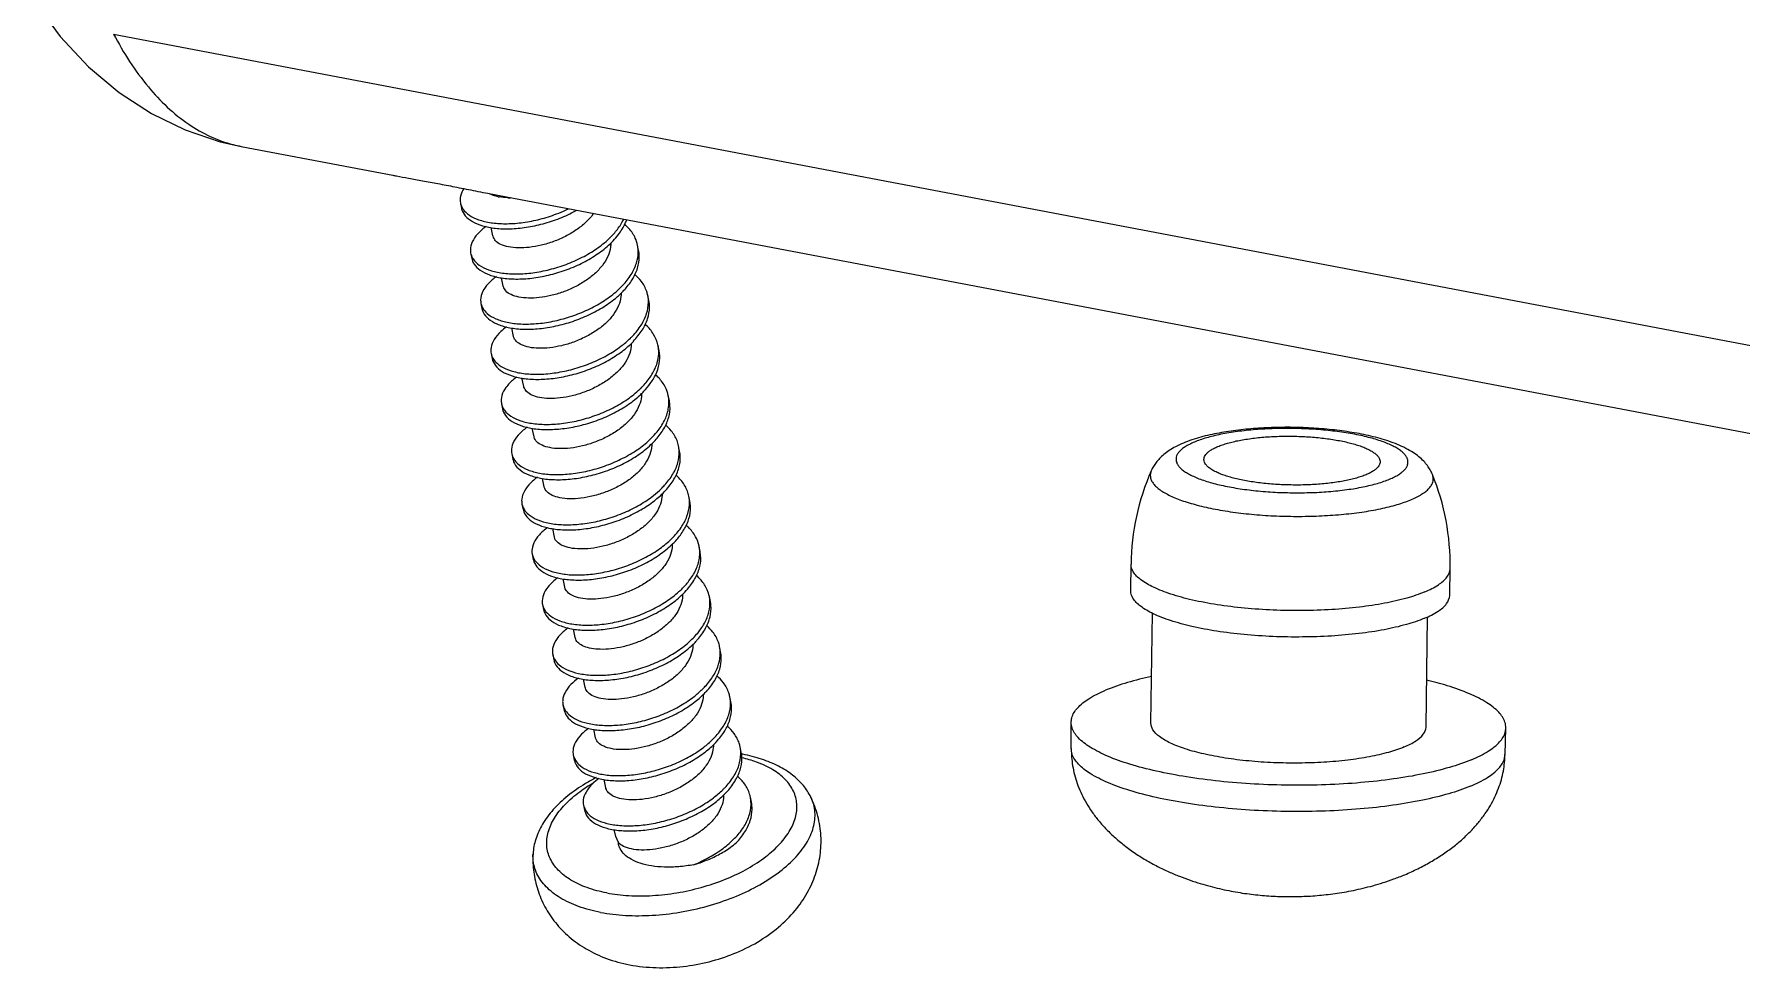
# Model space of a CAD drawing. Header units: millimetres. Extents: x -2947 to 97, y -3022 to 322.
# Drawn here: x -2268.95 to -2237.92, y -2027.64 to -2010.67 of the extents above; entities that cross this region are included whole.
import ezdxf

# ---------------------------------------------------------------- set-up
doc = ezdxf.new("R2010")
doc.units = ezdxf.units.MM
doc.layers.get('0').update_dxf_attribs({"linetype": 'CONTINUOUS'})

msp = doc.modelspace()

# ---------------------------------------------------------------- linework, layer by layer
at = {"color": 7}
for p, q in [((-2268.948, -2010.069), (-2268.476, -2010.712)), ((-2268.476, -2010.712), (-2267.96, -2011.265)), ((-2267.503, -2010.671), (-2184.565, -2026.445)), ((-2267.96, -2011.265), (-2267.404, -2011.732)), ((-2267.404, -2011.732), (-2266.816, -2012.114)), ((-2266.816, -2012.114), (-2266.201, -2012.411)), ((-2266.201, -2012.411), (-2265.565, -2012.625)), ((-2265.565, -2012.625), (-2265.186, -2012.711)), ((-2265.188, -2012.711), (-2262.427, -2013.236)), ((-2260.49, -2013.604), (-2186.706, -2027.637)), ((-2261.202, -2013.74), (-2261.183, -2013.833)), ((-2260.61, -2014.339), (-2260.642, -2014.184)), ((-2257.964, -2014.6), (-2257.983, -2014.506)), ((-2261.016, -2014.651), (-2260.997, -2014.745)), ((-2260.424, -2015.251), (-2260.454, -2015.1)), ((-2257.778, -2015.511), (-2257.797, -2015.418)), ((-2260.829, -2015.563), (-2260.81, -2015.657)), ((-2260.237, -2016.163), (-2260.269, -2016.008)), ((-2257.591, -2016.423), (-2257.61, -2016.33)), ((-2260.643, -2016.475), (-2260.624, -2016.568)), ((-2260.051, -2017.075), (-2260.083, -2016.919)), ((-2257.405, -2017.335), (-2257.424, -2017.242)), ((-2260.456, -2017.387), (-2260.437, -2017.48)), ((-2259.864, -2017.986), (-2259.896, -2017.833)), ((-2260.27, -2018.299), (-2260.251, -2018.392)), ((-2257.219, -2018.247), (-2257.238, -2018.154)), ((-2259.678, -2018.898), (-2259.709, -2018.745)), ((-2260.084, -2019.21), (-2260.064, -2019.304)), ((-2257.032, -2019.159), (-2257.051, -2019.065)), ((-2259.491, -2019.81), (-2259.523, -2019.654)), ((-2259.897, -2020.122), (-2259.878, -2020.215)), ((-2256.846, -2020.07), (-2256.865, -2019.977)), ((-2249.022, -2020.784), (-2249.015, -2020.304)), ((-2243.222, -2020.861), (-2243.216, -2020.38)), ((-2259.305, -2020.722), (-2259.337, -2020.567)), ((-2259.711, -2021.034), (-2259.692, -2021.127)), ((-2256.659, -2020.982), (-2256.678, -2020.889)), ((-2248.654, -2023.191), (-2248.627, -2021.195)), ((-2243.654, -2023.257), (-2243.628, -2021.258)), ((-2259.119, -2021.633), (-2259.149, -2021.482)), ((-2259.524, -2021.946), (-2259.505, -2022.039)), ((-2256.473, -2021.894), (-2256.492, -2021.801)), ((-2258.932, -2022.545), (-2258.964, -2022.39)), ((-2259.338, -2022.858), (-2259.319, -2022.951)), ((-2256.286, -2022.806), (-2256.305, -2022.712)), ((-2250.101, -2023.658), (-2250.103, -2023.178)), ((-2258.746, -2023.457), (-2258.778, -2023.301)), ((-2242.219, -2023.762), (-2242.204, -2023.282)), ((-2259.151, -2023.769), (-2259.132, -2023.863)), ((-2256.1, -2023.717), (-2256.119, -2023.624)), ((-2258.559, -2024.369), (-2258.591, -2024.213)), ((-2258.965, -2024.681), (-2258.946, -2024.774)), ((-2255.913, -2024.629), (-2255.933, -2024.536)), ((-2258.379, -2025.249), (-2258.405, -2025.125)), ((-2258.331, -2025.362), (-2258.379, -2025.249))]:
    msp.add_line(p, q, dxfattribs=at)
for centre, radius, start, end in [((-2264.763, -2010.458), 2.292, 255.644, 259.3502), ((-2260.346, -2012.788), 0.854, 258.6959, 259.8352), ((-2260.342, -2012.77), 0.872, 259.832, 260.0435), ((-2260.306, -2012.33), 1.315, 268.5662, 270.516), ((-2258.566, -2014.627), 0.595, 2.6865, 11.6458), ((-2260.702, -2014.58), 0.322, 209.566, 213.0629), ((-2258.397, -2015.54), 0.613, 2.6259, 11.5017), ((-2258.396, -2015.54), 0.612, -0.2812, 2.6297), ((-2260.539, -2015.504), 0.296, 191.5573, 205.5084), ((-2260.541, -2015.504), 0.294, 205.5833, 208.8641), ((-2258.206, -2016.451), 0.608, 2.5595, 11.4639), ((-2259.066, -2015.942), 1.63, 313.4897, 314.3321), ((-2258.003, -2017.361), 0.592, 2.5964, 11.6358), ((-2260.13, -2017.307), 0.337, 209.6641, 216.2617), ((-2259.973, -2018.236), 0.303, 191.8409, 208.9257), ((-2257.833, -2018.275), 0.607, 2.606, 11.5666), ((-2257.825, -2018.275), 0.6, 2.1157, 2.5906), ((-2244.647, -2020.361), 4.369, 156.2899, 179.2549), ((-2247.584, -2020.322), 4.369, -0.7676, 22.1973), ((-2259.803, -2019.154), 0.286, 191.2827, 201.1921), ((-2257.652, -2019.187), 0.613, 2.5965, 11.453), ((-2258.486, -2018.698), 1.601, 314.401, 314.7472), ((-2257.266, -2021.01), 0.6, 4.5543, 11.6191), ((-2257.263, -2021.009), 0.597, 2.706, 4.5331), ((-2259.401, -2020.965), 0.317, 209.562, 212.2135), ((-2259.236, -2021.887), 0.294, 191.4886, 204.6133), ((-2259.237, -2021.887), 0.293, 204.703, 208.95), ((-2257.09, -2021.923), 0.61, 2.6198, 11.5315), ((-2257.086, -2021.922), 0.606, 0.9163, 2.6146), ((-2259.054, -2022.8), 0.289, 191.3608, 202.5435), ((-2259.051, -2022.799), 0.292, 202.6643, 209.1766), ((-2256.905, -2022.835), 0.612, 2.6232, 11.5095), ((-2256.903, -2022.834), 0.61, 0.0705, 2.6247), ((-2258.87, -2023.713), 0.286, 191.2996, 201.3326), ((-2258.865, -2023.71), 0.292, 201.4729, 209.3059), ((-2256.72, -2023.746), 0.613, 2.6212, 11.4899), ((-2256.721, -2023.746), 0.614, -0.7723, 2.6293), ((-2256.641, -2026.762), 3.058, 79.2323, 79.7344), ((-2248.338, -2023.676), 1.763, 179.2439, 179.4223), ((-2249.761, -2023.655), 0.339, 180.4573, 180.6959), ((-2242.556, -2023.754), 0.336, 358.263, 358.5948), ((-2258.687, -2024.626), 0.283, 191.2557, 200.1198), ((-2256.534, -2024.658), 0.613, 2.6149, 11.4737), ((-2256.539, -2024.658), 0.618, -1.6121, 2.6287)]:
    msp.add_arc(centre, radius, start, end, dxfattribs=at)
for points, start_tangent, end_tangent in [([(-2267.503, -2010.671), (-2266.872, -2011.631), (-2266.139, -2012.308), (-2265.331, -2012.679)], (0.464529, -0.885558), (0.968742, -0.248069)), ([(-2262.431, -2013.235), (-2262.366, -2013.247), (-2262.143, -2013.288), (-2261.891, -2013.334), (-2261.612, -2013.386)], (0.982682, -0.185298), (0.982391, -0.186837)), ([(-2261.612, -2013.386), (-2261.306, -2013.445), (-2260.973, -2013.511), (-2260.613, -2013.581), (-2260.494, -2013.604)], (0.982391, -0.186837), (0.982332, -0.187149)), ([(-2261.142, -2013.477), (-2261.2, -2013.614), (-2261.202, -2013.74)], (-0.534783, -0.844989), (0.196724, -0.980459)), ([(-2260.513, -2013.625), (-2260.654, -2013.581), (-2260.671, -2013.572)], (-0.980589, 0.196074), (-0.885497, 0.464646)), ([(-2260.339, -2013.644), (-2260.493, -2013.629)], (-0.999683, 0.025186), (-0.984939, 0.172902)), ([(-2261.202, -2013.74), (-2261.199, -2013.753), (-2261.169, -2013.826)], (0.196724, -0.980459), (0.494467, -0.869196)), ([(-2261.183, -2013.833), (-2261.18, -2013.846), (-2261.113, -2013.972), (-2260.985, -2014.076), (-2260.8, -2014.153), (-2260.568, -2014.198), (-2260.299, -2014.208), (-2260.005, -2014.181), (-2259.7, -2014.117), (-2259.397, -2014.017), (-2259.111, -2013.884), (-2259.089, -2013.872)], (0.196724, -0.980459), (0.875085, 0.483968)), ([(-2261.169, -2013.826), (-2261.132, -2013.879)], (0.494467, -0.869196), (0.644332, -0.764745)), ([(-2261.132, -2013.879), (-2261.004, -2013.983), (-2260.819, -2014.06), (-2260.587, -2014.105), (-2260.318, -2014.115), (-2260.024, -2014.088), (-2259.719, -2014.024), (-2259.416, -2013.923), (-2259.239, -2013.846)], (0.644332, -0.764745), (0.901494, 0.432791)), ([(-2258.785, -2013.929), (-2258.793, -2013.941), (-2258.927, -2014.092), (-2259.097, -2014.229), (-2259.295, -2014.346), (-2259.509, -2014.44), (-2259.734, -2014.508), (-2259.953, -2014.546), (-2260.152, -2014.556)], (-0.575132, -0.81806), (-0.999683, 0.025186)), ([(-2260.734, -2014.164), (-2260.774, -2014.194), (-2260.919, -2014.337), (-2261.002, -2014.483), (-2261.02, -2014.626), (-2261.016, -2014.651)], (-0.807916, -0.589298), (0.205392, -0.97868)), ([(-2258.486, -2014.373), (-2258.349, -2014.219), (-2258.235, -2014.034)], (0.715249, 0.69887), (0.431821, 0.901959)), ([(-2258.427, -2014.426), (-2258.33, -2014.312), (-2258.206, -2014.107), (-2258.181, -2014.045)], (0.68951, 0.724276), (0.336377, 0.941727)), ([(-2257.983, -2014.506), (-2258.024, -2014.379), (-2258.139, -2014.204), (-2258.217, -2014.127)], (-0.201297, 0.97953), (-0.752674, 0.658394)), ([(-2260.997, -2014.745), (-2260.953, -2014.849), (-2260.842, -2014.96), (-2260.673, -2015.046), (-2260.453, -2015.101), (-2260.193, -2015.121), (-2259.905, -2015.105), (-2259.602, -2015.051), (-2259.298, -2014.961), (-2259.005, -2014.837), (-2258.739, -2014.684), (-2258.51, -2014.507), (-2258.427, -2014.426)], (0.205392, -0.97868), (0.68951, 0.724276)), ([(-2260.972, -2014.756), (-2260.861, -2014.867), (-2260.692, -2014.952), (-2260.472, -2015.007), (-2260.213, -2015.028), (-2259.925, -2015.012), (-2259.621, -2014.958), (-2259.317, -2014.868), (-2259.024, -2014.744), (-2258.758, -2014.591), (-2258.529, -2014.413), (-2258.486, -2014.373)], (0.545547, -0.83808), (0.715249, 0.69887)), ([(-2260.152, -2014.556), (-2260.328, -2014.537), (-2260.469, -2014.492), (-2260.564, -2014.425), (-2260.609, -2014.343), (-2260.61, -2014.339)], (-0.999683, 0.025186), (-0.197259, 0.980351)), ([(-2258.469, -2014.47), (-2258.474, -2014.544), (-2258.524, -2014.711), (-2258.622, -2014.873), (-2258.763, -2015.024)], (0.009519, -0.999955), (-0.742964, -0.669331)), ([(-2261.016, -2014.651), (-2260.982, -2014.739)], (0.205392, -0.97868), (0.493403, -0.869801)), ([(-2258.405, -2015.379), (-2258.209, -2015.188), (-2258.068, -2014.985), (-2257.989, -2014.778), (-2257.972, -2014.599)], (0.770331, 0.637644), (-0.047039, 0.998893)), ([(-2258.243, -2015.34), (-2258.19, -2015.282), (-2258.049, -2015.079), (-2257.969, -2014.871), (-2257.955, -2014.666), (-2257.964, -2014.6)], (0.690913, 0.722938), (-0.201297, 0.97953)), ([(-2260.548, -2015.076), (-2260.696, -2015.207), (-2260.798, -2015.353), (-2260.835, -2015.497), (-2260.829, -2015.563)], (-0.808064, -0.589094), (0.200902, -0.979611)), ([(-2258.763, -2015.024), (-2258.934, -2015.156), (-2259.132, -2015.27), (-2259.343, -2015.359), (-2259.56, -2015.423), (-2259.771, -2015.459), (-2259.966, -2015.467)], (-0.742964, -0.669331), (-0.999683, 0.025186)), ([(-2257.797, -2015.418), (-2257.817, -2015.346), (-2257.913, -2015.164), (-2258.032, -2015.037)], (-0.199551, 0.979887), (-0.753938, 0.656946)), ([(-2260.81, -2015.656), (-2260.787, -2015.725), (-2260.694, -2015.842), (-2260.541, -2015.936), (-2260.335, -2016), (-2260.086, -2016.031), (-2259.805, -2016.025), (-2259.505, -2015.982), (-2259.199, -2015.903), (-2258.902, -2015.788), (-2258.626, -2015.643), (-2258.385, -2015.472)], (0.200902, -0.979611), (0.770331, 0.637644)), ([(-2260.798, -2015.646), (-2260.713, -2015.749), (-2260.56, -2015.842), (-2260.354, -2015.907), (-2260.105, -2015.937), (-2259.824, -2015.932), (-2259.524, -2015.889), (-2259.218, -2015.809), (-2258.921, -2015.695), (-2258.645, -2015.55), (-2258.405, -2015.379)], (0.482531, -0.875879), (0.770331, 0.637644)), ([(-2259.966, -2015.467), (-2260.141, -2015.449), (-2260.281, -2015.404), (-2260.376, -2015.338), (-2260.422, -2015.257), (-2260.424, -2015.251)], (-0.999683, 0.025186), (-0.1956, 0.980684)), ([(-2258.283, -2015.377), (-2258.285, -2015.437), (-2258.328, -2015.603), (-2258.42, -2015.764), (-2258.553, -2015.915), (-2258.727, -2016.054), (-2258.928, -2016.173), (-2259.143, -2016.266), (-2259.363, -2016.332), (-2259.579, -2016.37), (-2259.779, -2016.379)], (0.01942, -0.999811), (-0.999683, 0.025186)), ([(-2258.385, -2015.472), (-2258.243, -2015.34)], (0.770331, 0.637644), (0.690913, 0.722938)), ([(-2258.059, -2016.255), (-2258.055, -2016.25), (-2257.898, -2016.05), (-2257.8, -2015.843), (-2257.766, -2015.637), (-2257.778, -2015.511)], (0.692706, 0.72122), (-0.199551, 0.979887)), ([(-2258.112, -2016.195), (-2258.074, -2016.157), (-2257.917, -2015.957), (-2257.819, -2015.75), (-2257.785, -2015.543)], (0.714394, 0.699743), (0.004929, 0.999988)), ([(-2260.362, -2015.988), (-2260.469, -2016.077), (-2260.588, -2016.222), (-2260.645, -2016.368), (-2260.643, -2016.475)], (-0.807539, -0.589814), (0.195132, -0.980777)), ([(-2257.61, -2016.33), (-2257.614, -2016.314), (-2257.692, -2016.127), (-2257.832, -2015.96), (-2257.848, -2015.947)], (-0.199554, 0.979887), (-0.756314, 0.654209)), ([(-2260.624, -2016.568), (-2260.616, -2016.599), (-2260.541, -2016.722), (-2260.405, -2016.823), (-2260.213, -2016.896), (-2259.976, -2016.937), (-2259.703, -2016.942), (-2259.407, -2016.91), (-2259.101, -2016.841), (-2258.8, -2016.737), (-2258.517, -2016.6), (-2258.265, -2016.436), (-2258.059, -2016.255)], (0.195132, -0.980777), (0.692706, 0.72122)), ([(-2260.611, -2016.56), (-2260.56, -2016.629), (-2260.424, -2016.73), (-2260.232, -2016.803), (-2259.995, -2016.844), (-2259.722, -2016.849), (-2259.426, -2016.817), (-2259.12, -2016.748), (-2258.819, -2016.643), (-2258.536, -2016.507), (-2258.284, -2016.343), (-2258.112, -2016.195)], (0.492161, -0.870504), (0.714394, 0.699743)), ([(-2259.779, -2016.379), (-2259.953, -2016.361), (-2260.092, -2016.317), (-2260.187, -2016.253), (-2260.235, -2016.172), (-2260.237, -2016.163)], (-0.999683, 0.025186), (-0.193775, 0.981046)), ([(-2258.097, -2016.291), (-2258.099, -2016.344), (-2258.14, -2016.509), (-2258.228, -2016.669), (-2258.361, -2016.821), (-2258.535, -2016.962), (-2258.737, -2017.082), (-2258.951, -2017.176), (-2259.172, -2017.243), (-2259.392, -2017.281), (-2259.593, -2017.291)], (0.015318, -0.999883), (-0.999683, 0.025186)), ([(-2257.926, -2017.108), (-2257.77, -2016.928), (-2257.654, -2016.722), (-2257.601, -2016.515), (-2257.599, -2016.424)], (0.715274, 0.698844), (-0.045393, 0.998969)), ([(-2257.867, -2017.16), (-2257.751, -2017.021), (-2257.635, -2016.815), (-2257.582, -2016.608), (-2257.591, -2016.423)], (0.688818, 0.724934), (-0.199554, 0.979887)), ([(-2260.643, -2016.475), (-2260.635, -2016.506), (-2260.611, -2016.56)], (0.195132, -0.980777), (0.492161, -0.870504)), ([(-2260.175, -2016.899), (-2260.236, -2016.947), (-2260.374, -2017.091), (-2260.449, -2017.237), (-2260.458, -2017.379), (-2260.456, -2017.387)], (-0.807574, -0.589767), (0.202761, -0.979228)), ([(-2259.593, -2017.291), (-2259.766, -2017.273), (-2259.904, -2017.23), (-2260, -2017.165), (-2260.048, -2017.085), (-2260.051, -2017.075)], (-0.999683, 0.025186), (-0.193388, 0.981122)), ([(-2257.424, -2017.242), (-2257.476, -2017.091), (-2257.599, -2016.918), (-2257.659, -2016.86)], (-0.201554, 0.979477), (-0.754274, 0.65656)), ([(-2260.437, -2017.48), (-2260.383, -2017.6), (-2260.264, -2017.708), (-2260.088, -2017.79), (-2259.863, -2017.841), (-2259.599, -2017.856), (-2259.308, -2017.835), (-2259.004, -2017.777), (-2258.7, -2017.682), (-2258.41, -2017.555), (-2258.148, -2017.398), (-2257.925, -2017.218), (-2257.867, -2017.16)], (0.202761, -0.979228), (0.688818, 0.724934)), ([(-2260.402, -2017.507), (-2260.283, -2017.615), (-2260.107, -2017.697), (-2259.882, -2017.747), (-2259.618, -2017.763), (-2259.327, -2017.742), (-2259.023, -2017.684), (-2258.719, -2017.589), (-2258.429, -2017.461), (-2258.167, -2017.305), (-2257.944, -2017.125)], (0.591199, -0.806525), (0.725471, 0.688253)), ([(-2257.91, -2017.206), (-2257.912, -2017.254), (-2257.951, -2017.416), (-2258.038, -2017.574), (-2258.169, -2017.727), (-2258.342, -2017.869), (-2258.543, -2017.99), (-2258.757, -2018.084), (-2258.982, -2018.153), (-2259.204, -2018.193), (-2259.406, -2018.203)], (0.008524, -0.999964), (-0.999683, 0.025186)), ([(-2257.74, -2018.019), (-2257.629, -2017.898), (-2257.495, -2017.694), (-2257.424, -2017.486), (-2257.413, -2017.334)], (0.715027, 0.699097), (-0.046182, 0.998933)), ([(-2257.683, -2018.075), (-2257.61, -2017.991), (-2257.476, -2017.787), (-2257.405, -2017.58), (-2257.398, -2017.376), (-2257.405, -2017.335)], (0.690294, 0.723529), (-0.201554, 0.979477)), ([(-2260.456, -2017.387), (-2260.423, -2017.474)], (0.202761, -0.979228), (0.494541, -0.869155)), ([(-2259.989, -2017.811), (-2259.999, -2017.819), (-2260.154, -2017.961), (-2260.247, -2018.107), (-2260.276, -2018.25), (-2260.27, -2018.299)], (-0.807618, -0.589706), (0.204181, -0.978933)), ([(-2259.406, -2018.203), (-2259.579, -2018.185), (-2259.717, -2018.142), (-2259.814, -2018.077), (-2259.862, -2017.996), (-2259.864, -2017.986)], (-0.999683, 0.025186), (-0.193628, 0.981075)), ([(-2257.238, -2018.154), (-2257.266, -2018.057), (-2257.371, -2017.878), (-2257.469, -2017.775)], (-0.200346, 0.979725), (-0.751213, 0.66006)), ([(-2243.539, -2018.671), (-2243.578, -2018.591), (-2243.63, -2018.512), (-2243.697, -2018.431), (-2243.783, -2018.351), (-2243.889, -2018.274), (-2244.02, -2018.198), (-2244.171, -2018.128), (-2244.329, -2018.069), (-2244.49, -2018.019), (-2244.656, -2017.976), (-2244.826, -2017.939), (-2245.002, -2017.908), (-2245.182, -2017.881), (-2245.366, -2017.859), (-2245.553, -2017.841), (-2245.742, -2017.829), (-2245.934, -2017.82), (-2246.126, -2017.816), (-2246.317, -2017.817), (-2246.508, -2017.823), (-2246.697, -2017.832), (-2246.883, -2017.847), (-2247.065, -2017.866), (-2247.243, -2017.89), (-2247.417, -2017.92), (-2247.585, -2017.954), (-2247.749, -2017.995), (-2247.908, -2018.044), (-2248.064, -2018.103)], (-0.378095, 0.925767), (-0.9222, -0.386713)), ([(-2244.317, -2018.758), (-2244.227, -2018.716), (-2244.15, -2018.672), (-2244.087, -2018.627), (-2244.039, -2018.58), (-2244.005, -2018.531), (-2243.986, -2018.482), (-2243.983, -2018.433), (-2243.995, -2018.383), (-2244.022, -2018.334), (-2244.063, -2018.285), (-2244.12, -2018.237), (-2244.19, -2018.191), (-2244.275, -2018.146), (-2244.372, -2018.103), (-2244.482, -2018.063), (-2244.603, -2018.025), (-2244.735, -2017.99), (-2244.877, -2017.958), (-2245.028, -2017.929), (-2245.186, -2017.904), (-2245.35, -2017.883), (-2245.521, -2017.865), (-2245.695, -2017.852), (-2245.872, -2017.842), (-2246.05, -2017.837), (-2246.229, -2017.836), (-2246.407, -2017.839), (-2246.583, -2017.847), (-2246.755, -2017.858), (-2246.922, -2017.874), (-2247.083, -2017.893), (-2247.237, -2017.916), (-2247.383, -2017.943), (-2247.52, -2017.974), (-2247.646, -2018.007), (-2247.761, -2018.044), (-2247.864, -2018.083)], (0.9222, 0.386713), (-0.9222, -0.386713)), ([(-2247.436, -2018.165), (-2247.354, -2018.133), (-2247.26, -2018.104), (-2247.158, -2018.077), (-2247.047, -2018.053), (-2246.928, -2018.033), (-2246.802, -2018.015), (-2246.671, -2018), (-2246.535, -2017.989), (-2246.396, -2017.982), (-2246.254, -2017.977), (-2246.11, -2017.977), (-2245.967, -2017.98), (-2245.824, -2017.987), (-2245.684, -2017.997), (-2245.547, -2018.01), (-2245.414, -2018.027), (-2245.287, -2018.047), (-2245.166, -2018.07), (-2245.053, -2018.096), (-2244.948, -2018.124), (-2244.852, -2018.155), (-2244.766, -2018.188), (-2244.691, -2018.223), (-2244.627, -2018.259), (-2244.575, -2018.297), (-2244.535, -2018.335), (-2244.508, -2018.375), (-2244.493, -2018.415), (-2244.491, -2018.442)], (0.9222, 0.386713), (-0.011971, -0.999928)), ([(-2260.251, -2018.392), (-2260.219, -2018.476), (-2260.118, -2018.591), (-2259.958, -2018.681), (-2259.746, -2018.741), (-2259.492, -2018.767), (-2259.208, -2018.757), (-2258.906, -2018.709), (-2258.601, -2018.625), (-2258.306, -2018.507), (-2258.034, -2018.358), (-2257.798, -2018.184), (-2257.683, -2018.075)], (0.204181, -0.978933), (0.690294, 0.723529)), ([(-2260.238, -2018.383), (-2260.137, -2018.498), (-2259.977, -2018.588), (-2259.765, -2018.648), (-2259.511, -2018.674), (-2259.227, -2018.664), (-2258.925, -2018.616), (-2258.62, -2018.532), (-2258.325, -2018.413), (-2258.053, -2018.265), (-2257.817, -2018.091), (-2257.74, -2018.019)], (0.483694, -0.875237), (0.715027, 0.699097)), ([(-2257.724, -2018.111), (-2257.724, -2018.146), (-2257.758, -2018.309), (-2257.842, -2018.472), (-2257.972, -2018.628), (-2258.142, -2018.772), (-2258.341, -2018.894), (-2258.557, -2018.991), (-2258.786, -2019.063), (-2259.013, -2019.104), (-2259.22, -2019.115)], (0.023539, -0.999723), (-0.999683, 0.025186)), ([(-2257.553, -2018.931), (-2257.492, -2018.867), (-2257.341, -2018.666), (-2257.251, -2018.458), (-2257.226, -2018.253)], (0.714512, 0.699623), (-0.036916, 0.999318)), ([(-2257.499, -2018.989), (-2257.473, -2018.961), (-2257.322, -2018.759), (-2257.232, -2018.552), (-2257.207, -2018.346), (-2257.219, -2018.247)], (0.691848, 0.722043), (-0.200346, 0.979725)), ([(-2248.064, -2018.103), (-2248.205, -2018.169), (-2248.323, -2018.239), (-2248.42, -2018.31), (-2248.497, -2018.383), (-2248.559, -2018.455), (-2248.609, -2018.529), (-2248.647, -2018.604)], (-0.9222, -0.386713), (-0.402404, -0.915462)), ([(-2247.864, -2018.083), (-2247.954, -2018.125), (-2248.031, -2018.169), (-2248.094, -2018.214), (-2248.142, -2018.262), (-2248.176, -2018.31), (-2248.194, -2018.359), (-2248.198, -2018.409), (-2248.186, -2018.458), (-2248.159, -2018.508), (-2248.117, -2018.556), (-2248.061, -2018.604), (-2247.99, -2018.65), (-2247.906, -2018.695), (-2247.809, -2018.738), (-2247.699, -2018.779), (-2247.578, -2018.816), (-2247.446, -2018.852), (-2247.304, -2018.883), (-2247.153, -2018.912), (-2246.995, -2018.937), (-2246.83, -2018.959), (-2246.66, -2018.976), (-2246.486, -2018.99), (-2246.309, -2018.999), (-2246.13, -2019.004), (-2245.951, -2019.005), (-2245.774, -2019.002), (-2245.598, -2018.995), (-2245.426, -2018.983), (-2245.259, -2018.968), (-2245.097, -2018.948), (-2244.943, -2018.925), (-2244.797, -2018.898), (-2244.661, -2018.867), (-2244.535, -2018.834), (-2244.42, -2018.797), (-2244.317, -2018.758)], (-0.9222, -0.386713), (0.9222, 0.386713)), ([(-2247.69, -2018.399), (-2247.689, -2018.387), (-2247.678, -2018.347), (-2247.654, -2018.308), (-2247.618, -2018.27), (-2247.569, -2018.233), (-2247.509, -2018.198), (-2247.436, -2018.165)], (0.011992, 0.999928), (0.9222, 0.386713)), ([(-2248.647, -2018.604), (-2248.656, -2018.627), (-2248.666, -2018.684), (-2248.659, -2018.742), (-2248.635, -2018.799), (-2248.595, -2018.856), (-2248.539, -2018.912), (-2248.467, -2018.967), (-2248.38, -2019.02), (-2248.277, -2019.071), (-2248.161, -2019.12), (-2248.031, -2019.166), (-2247.889, -2019.209), (-2247.735, -2019.25), (-2247.57, -2019.286), (-2247.396, -2019.32), (-2247.213, -2019.349), (-2247.023, -2019.374), (-2246.827, -2019.395), (-2246.626, -2019.412), (-2246.422, -2019.424), (-2246.216, -2019.431), (-2246.009, -2019.434), (-2245.802, -2019.432), (-2245.598, -2019.426), (-2245.396, -2019.415), (-2245.199, -2019.4), (-2245.008, -2019.38), (-2244.824, -2019.356), (-2244.649, -2019.328), (-2244.482, -2019.296), (-2244.326, -2019.26), (-2244.182, -2019.22), (-2244.05, -2019.178), (-2243.931, -2019.132)], (-0.402615, -0.91537), (0.9222, 0.386713)), ([(-2244.744, -2018.677), (-2244.827, -2018.708), (-2244.92, -2018.737), (-2245.023, -2018.764), (-2245.134, -2018.788), (-2245.253, -2018.809), (-2245.378, -2018.826), (-2245.509, -2018.841), (-2245.645, -2018.852), (-2245.785, -2018.86), (-2245.927, -2018.864), (-2246.07, -2018.864), (-2246.214, -2018.861), (-2246.356, -2018.855), (-2246.497, -2018.844), (-2246.634, -2018.831), (-2246.766, -2018.814), (-2246.894, -2018.794), (-2247.014, -2018.771), (-2247.128, -2018.745), (-2247.233, -2018.717), (-2247.329, -2018.686), (-2247.414, -2018.653), (-2247.49, -2018.618), (-2247.553, -2018.582), (-2247.606, -2018.544), (-2247.646, -2018.506), (-2247.673, -2018.466), (-2247.688, -2018.427), (-2247.69, -2018.399)], (-0.9222, -0.386713), (0.011992, 0.999928)), ([(-2244.491, -2018.442), (-2244.491, -2018.454), (-2244.502, -2018.494), (-2244.526, -2018.533), (-2244.563, -2018.571), (-2244.611, -2018.608), (-2244.672, -2018.643), (-2244.744, -2018.677)], (-0.011971, -0.999928), (-0.9222, -0.386713)), ([(-2259.802, -2018.723), (-2259.928, -2018.83), (-2260.04, -2018.976), (-2260.088, -2019.121), (-2260.083, -2019.21)], (-0.808358, -0.588691), (0.196592, -0.980485)), ([(-2260.052, -2019.294), (-2259.987, -2019.378), (-2259.843, -2019.476), (-2259.645, -2019.545), (-2259.402, -2019.582), (-2259.125, -2019.582), (-2258.827, -2019.546), (-2258.522, -2019.472), (-2258.222, -2019.363), (-2257.942, -2019.223), (-2257.695, -2019.055), (-2257.553, -2018.931)], (0.488319, -0.872665), (0.714512, 0.699623)), ([(-2259.22, -2019.115), (-2259.394, -2019.096), (-2259.534, -2019.052), (-2259.63, -2018.985), (-2259.677, -2018.904), (-2259.678, -2018.898)], (-0.999683, 0.025186), (-0.195852, 0.980634)), ([(-2257.051, -2019.065), (-2257.061, -2019.024), (-2257.147, -2018.839), (-2257.289, -2018.682)], (-0.199102, 0.979979), (-0.756281, 0.654247)), ([(-2243.931, -2019.132), (-2243.826, -2019.084), (-2243.736, -2019.033), (-2243.661, -2018.981), (-2243.602, -2018.927), (-2243.559, -2018.871), (-2243.533, -2018.814), (-2243.523, -2018.757), (-2243.53, -2018.7), (-2243.539, -2018.671)], (0.9222, 0.386713), (-0.378315, 0.925677)), ([(-2260.064, -2019.304), (-2260.05, -2019.351), (-2259.967, -2019.472), (-2259.824, -2019.569), (-2259.626, -2019.639), (-2259.383, -2019.675), (-2259.106, -2019.676), (-2258.808, -2019.639), (-2258.503, -2019.565), (-2258.203, -2019.456), (-2257.923, -2019.316), (-2257.676, -2019.149), (-2257.499, -2018.989)], (0.196592, -0.980485), (0.691848, 0.722043)), ([(-2257.537, -2019.025), (-2257.54, -2019.087), (-2257.583, -2019.25), (-2257.673, -2019.41), (-2257.807, -2019.562), (-2257.977, -2019.699), (-2258.174, -2019.816), (-2258.389, -2019.91), (-2258.613, -2019.978), (-2258.834, -2020.017), (-2259.033, -2020.026)], (0.017225, -0.999852), (-0.999683, 0.025186)), ([(-2257.359, -2019.835), (-2257.193, -2019.637), (-2257.085, -2019.431), (-2257.04, -2019.224), (-2257.04, -2019.159)], (0.710217, 0.703982), (-0.045751, 0.998953)), ([(-2257.307, -2019.895), (-2257.174, -2019.73), (-2257.066, -2019.524), (-2257.021, -2019.317), (-2257.032, -2019.159)], (0.688032, 0.72568), (-0.199102, 0.979979)), ([(-2260.069, -2019.258), (-2260.052, -2019.294)], (0.362518, -0.931977), (0.488319, -0.872665)), ([(-2259.618, -2019.636), (-2259.698, -2019.701), (-2259.828, -2019.845), (-2259.894, -2019.991), (-2259.897, -2020.122)], (-0.80662, -0.59107), (0.197707, -0.980261)), ([(-2259.831, -2020.257), (-2259.704, -2020.362), (-2259.521, -2020.44), (-2259.29, -2020.487), (-2259.022, -2020.498), (-2258.729, -2020.472), (-2258.424, -2020.409), (-2258.121, -2020.31), (-2257.834, -2020.178), (-2257.576, -2020.018), (-2257.366, -2019.842)], (0.633717, -0.773565), (0.714458, 0.699679)), ([(-2259.033, -2020.026), (-2259.209, -2020.008), (-2259.35, -2019.962), (-2259.446, -2019.895), (-2259.491, -2019.814), (-2259.491, -2019.81)], (-0.999683, 0.025186), (-0.197325, 0.980338)), ([(-2256.865, -2019.977), (-2256.929, -2019.803), (-2257.06, -2019.633), (-2257.101, -2019.595)], (-0.201065, 0.979578), (-0.755407, 0.655256)), ([(-2259.897, -2020.122), (-2259.895, -2020.131), (-2259.864, -2020.209)], (0.197707, -0.980261), (0.495936, -0.868359)), ([(-2259.878, -2020.215), (-2259.876, -2020.224), (-2259.812, -2020.35), (-2259.685, -2020.455), (-2259.502, -2020.534), (-2259.271, -2020.58), (-2259.003, -2020.591), (-2258.71, -2020.565), (-2258.405, -2020.502), (-2258.102, -2020.403), (-2257.815, -2020.271), (-2257.557, -2020.111), (-2257.34, -2019.929), (-2257.307, -2019.895)], (0.197707, -0.980261), (0.688032, 0.72568)), ([(-2257.351, -2019.942), (-2257.354, -2020.001), (-2257.398, -2020.166), (-2257.49, -2020.327), (-2257.625, -2020.477), (-2257.795, -2020.613), (-2257.994, -2020.731), (-2258.209, -2020.824), (-2258.432, -2020.891), (-2258.648, -2020.929), (-2258.847, -2020.938)], (0.006848, -0.999977), (-0.999683, 0.025186)), ([(-2257.181, -2020.755), (-2257.049, -2020.608), (-2256.923, -2020.403), (-2256.86, -2020.195), (-2256.853, -2020.07)], (0.715216, 0.698903), (-0.045257, 0.998975)), ([(-2257.123, -2020.809), (-2257.03, -2020.701), (-2256.904, -2020.496), (-2256.841, -2020.288), (-2256.843, -2020.086), (-2256.846, -2020.07)], (0.689653, 0.72414), (-0.201065, 0.979578)), ([(-2256.853, -2020.07), (-2256.862, -2019.992), (-2256.865, -2019.977)], (-0.045257, 0.998975), (-0.201065, 0.979578)), ([(-2259.864, -2020.209), (-2259.831, -2020.257)], (0.495936, -0.868359), (0.633717, -0.773565)), ([(-2243.676, -2020.806), (-2244.005, -2020.919), (-2244.407, -2021.012), (-2244.866, -2021.083), (-2245.368, -2021.128), (-2245.896, -2021.146), (-2246.431, -2021.137), (-2246.955, -2021.101), (-2247.451, -2021.039), (-2247.901, -2020.954), (-2248.291, -2020.847), (-2248.606, -2020.723), (-2248.837, -2020.587), (-2248.975, -2020.442), (-2249.015, -2020.304)], (-0.9222, -0.386713), (0.003859, 0.999993)), ([(-2243.676, -2020.806), (-2243.429, -2020.677), (-2243.275, -2020.537), (-2243.216, -2020.391), (-2243.216, -2020.38)], (0.9222, 0.386713), (0.003859, 0.999993)), ([(-2259.429, -2020.546), (-2259.463, -2020.572), (-2259.61, -2020.715), (-2259.695, -2020.861), (-2259.715, -2021.003), (-2259.711, -2021.034)], (-0.807915, -0.589298), (0.205522, -0.978653)), ([(-2259.67, -2021.134), (-2259.561, -2021.246), (-2259.393, -2021.332), (-2259.175, -2021.389), (-2258.917, -2021.41), (-2258.63, -2021.395), (-2258.327, -2021.343), (-2258.022, -2021.254), (-2257.729, -2021.131), (-2257.461, -2020.979), (-2257.231, -2020.802), (-2257.181, -2020.755)], (0.533078, -0.846066), (0.715216, 0.698903)), ([(-2258.847, -2020.938), (-2259.022, -2020.92), (-2259.164, -2020.874), (-2259.259, -2020.808), (-2259.304, -2020.726), (-2259.305, -2020.722)], (-0.999683, 0.025186), (-0.19696, 0.980411)), ([(-2256.678, -2020.889), (-2256.717, -2020.768), (-2256.829, -2020.592), (-2256.911, -2020.51)], (-0.201138, 0.979563), (-0.752167, 0.658973)), ([(-2243.682, -2021.286), (-2244.012, -2021.399), (-2244.413, -2021.493), (-2244.873, -2021.563), (-2245.375, -2021.608), (-2245.902, -2021.626), (-2246.437, -2021.618), (-2246.962, -2021.581), (-2247.457, -2021.52), (-2247.908, -2021.434), (-2248.297, -2021.327), (-2248.612, -2021.204), (-2248.843, -2021.067), (-2248.981, -2020.922), (-2249.022, -2020.784)], (-0.9222, -0.386713), (0.004088, 0.999992)), ([(-2259.711, -2021.034), (-2259.677, -2021.122)], (0.205522, -0.978653), (0.493364, -0.869823)), ([(-2259.691, -2021.127), (-2259.651, -2021.227), (-2259.541, -2021.339), (-2259.374, -2021.426), (-2259.156, -2021.482), (-2258.898, -2021.503), (-2258.61, -2021.488), (-2258.307, -2021.436), (-2258.003, -2021.347), (-2257.71, -2021.225), (-2257.442, -2021.072), (-2257.212, -2020.896), (-2257.123, -2020.809)], (0.205522, -0.978653), (0.689653, 0.72414)), ([(-2257.164, -2020.851), (-2257.167, -2020.913), (-2257.212, -2021.079), (-2257.304, -2021.239), (-2257.438, -2021.389), (-2257.61, -2021.526), (-2257.811, -2021.644), (-2258.025, -2021.737), (-2258.246, -2021.803), (-2258.461, -2021.841), (-2258.661, -2021.85)], (0.01384, -0.999904), (-0.999683, 0.025186)), ([(-2256.994, -2021.666), (-2256.91, -2021.577), (-2256.767, -2021.375), (-2256.685, -2021.167), (-2256.667, -2020.981)], (0.714722, 0.699408), (-0.047265, 0.998882)), ([(-2256.939, -2021.723), (-2256.891, -2021.671), (-2256.748, -2021.468), (-2256.666, -2021.26), (-2256.649, -2021.055), (-2256.659, -2020.982)], (0.691061, 0.722796), (-0.201138, 0.979563)), ([(-2243.682, -2021.286), (-2243.436, -2021.158), (-2243.281, -2021.018), (-2243.223, -2020.871), (-2243.222, -2020.861)], (0.9222, 0.386713), (0.004088, 0.999992)), ([(-2259.243, -2021.458), (-2259.387, -2021.584), (-2259.49, -2021.73), (-2259.53, -2021.875), (-2259.524, -2021.946)], (-0.808185, -0.588929), (0.199928, -0.979811)), ([(-2259.505, -2022.039), (-2259.484, -2022.103), (-2259.393, -2022.221), (-2259.242, -2022.315), (-2259.038, -2022.381), (-2258.79, -2022.413), (-2258.51, -2022.408), (-2258.21, -2022.367), (-2257.904, -2022.288), (-2257.606, -2022.175), (-2257.33, -2022.031), (-2257.088, -2021.861), (-2256.939, -2021.723)], (0.199928, -0.979811), (0.691061, 0.722796)), ([(-2259.493, -2022.029), (-2259.412, -2022.128), (-2259.261, -2022.222), (-2259.057, -2022.287), (-2258.809, -2022.319), (-2258.529, -2022.315), (-2258.229, -2022.274), (-2257.923, -2022.195), (-2257.625, -2022.082), (-2257.349, -2021.938), (-2257.107, -2021.768), (-2256.994, -2021.666)], (0.4837, -0.875234), (0.714722, 0.699408)), ([(-2258.661, -2021.85), (-2258.822, -2021.834), (-2258.956, -2021.796), (-2259.052, -2021.739), (-2259.107, -2021.668), (-2259.118, -2021.634)], (-0.999683, 0.025186), (-0.198569, 0.980087)), ([(-2256.492, -2021.801), (-2256.515, -2021.717), (-2256.614, -2021.538), (-2256.727, -2021.419)], (-0.199912, 0.979814), (-0.754294, 0.656537)), ([(-2256.978, -2021.76), (-2256.98, -2021.816), (-2257.021, -2021.981), (-2257.111, -2022.141), (-2257.244, -2022.294), (-2257.419, -2022.434), (-2257.621, -2022.554), (-2257.835, -2022.647), (-2258.055, -2022.714), (-2258.273, -2022.752), (-2258.474, -2022.762)], (0.020101, -0.999798), (-0.999683, 0.025186)), ([(-2256.807, -2022.578), (-2256.753, -2022.522), (-2256.602, -2022.323), (-2256.509, -2022.117), (-2256.48, -2021.913)], (0.714472, 0.699664), (-0.01598, 0.999872)), ([(-2256.753, -2022.636), (-2256.732, -2022.614), (-2256.581, -2022.414), (-2256.489, -2022.209), (-2256.461, -2022.005), (-2256.473, -2021.894)], (0.692, 0.721897), (-0.199955, 0.979805)), ([(-2256.305, -2022.712), (-2256.326, -2022.638), (-2256.422, -2022.458), (-2256.542, -2022.33)], (-0.199647, 0.979868), (-0.755828, 0.654771)), ([(-2248.643, -2022.344), (-2249.08, -2022.454), (-2249.477, -2022.592)], (-0.97814, -0.207945), (-0.9222, -0.386713)), ([(-2259.059, -2022.372), (-2259.193, -2022.488), (-2259.299, -2022.633), (-2259.343, -2022.777), (-2259.338, -2022.857)], (-0.80665, -0.591029), (0.197922, -0.980218)), ([(-2259.318, -2022.951), (-2259.301, -2023.007), (-2259.215, -2023.125), (-2259.07, -2023.221), (-2258.871, -2023.288), (-2258.629, -2023.323), (-2258.354, -2023.322), (-2258.059, -2023.285), (-2257.755, -2023.212), (-2257.458, -2023.104), (-2257.181, -2022.965), (-2256.935, -2022.8), (-2256.753, -2022.636)], (0.198335, -0.980134), (0.692, 0.721897)), ([(-2259.307, -2022.941), (-2259.236, -2023.03), (-2259.091, -2023.126), (-2258.893, -2023.194), (-2258.652, -2023.229), (-2258.377, -2023.229), (-2258.081, -2023.193), (-2257.778, -2023.12), (-2257.481, -2023.012), (-2257.203, -2022.873), (-2256.956, -2022.708), (-2256.807, -2022.578)], (0.486673, -0.873584), (0.714472, 0.699664)), ([(-2258.474, -2022.762), (-2258.648, -2022.743), (-2258.786, -2022.7), (-2258.881, -2022.636), (-2258.93, -2022.555), (-2258.932, -2022.545)], (-0.999683, 0.025186), (-0.193466, 0.981107)), ([(-2250.102, -2023.178), (-2250.092, -2023.094), (-2249.99, -2022.917), (-2249.783, -2022.748), (-2249.477, -2022.592)], (-0.007938, 0.999968), (0.9222, 0.386713)), ([(-2242.205, -2023.282), (-2242.22, -2023.173), (-2242.333, -2022.994), (-2242.549, -2022.821), (-2242.864, -2022.659), (-2243.269, -2022.512), (-2243.642, -2022.41)], (0.024644, 0.999696), (-0.972298, 0.233744)), ([(-2256.792, -2022.672), (-2256.793, -2022.725), (-2256.833, -2022.888), (-2256.92, -2023.047), (-2257.052, -2023.199), (-2257.225, -2023.341), (-2257.426, -2023.462), (-2257.64, -2023.556), (-2257.864, -2023.624), (-2258.086, -2023.664), (-2258.288, -2023.673)], (0.018187, -0.999835), (-0.999683, 0.025186)), ([(-2256.62, -2023.49), (-2256.575, -2023.443), (-2256.421, -2023.244), (-2256.325, -2023.038), (-2256.293, -2022.834)], (0.714429, 0.699708), (-0.001211, 0.999999)), ([(-2256.567, -2023.548), (-2256.551, -2023.531), (-2256.398, -2023.332), (-2256.305, -2023.126), (-2256.274, -2022.922), (-2256.286, -2022.806)], (0.692199, 0.721707), (-0.199789, 0.979839)), ([(-2256.119, -2023.624), (-2256.136, -2023.558), (-2256.23, -2023.377), (-2256.356, -2023.241)], (-0.199423, 0.979913), (-0.756067, 0.654494)), ([(-2242.83, -2023.856), (-2243.227, -2023.995), (-2243.704, -2024.113), (-2244.247, -2024.206), (-2244.842, -2024.273), (-2245.473, -2024.311), (-2246.123, -2024.319), (-2246.773, -2024.298), (-2247.407, -2024.247), (-2248.006, -2024.169), (-2248.555, -2024.064), (-2249.039, -2023.937), (-2249.443, -2023.79), (-2249.758, -2023.628), (-2249.975, -2023.455), (-2250.087, -2023.275), (-2250.102, -2023.178)], (-0.9222, -0.386713), (-0.007938, 0.999968)), ([(-2244.05, -2023.624), (-2244.334, -2023.722), (-2244.68, -2023.802), (-2245.077, -2023.863), (-2245.509, -2023.902), (-2245.964, -2023.917), (-2246.425, -2023.91), (-2246.877, -2023.879), (-2247.305, -2023.825), (-2247.693, -2023.751), (-2248.029, -2023.66), (-2248.301, -2023.553), (-2248.499, -2023.435), (-2248.618, -2023.31), (-2248.653, -2023.191)], (-0.9222, -0.386713), (0.004088, 0.999992)), ([(-2244.05, -2023.624), (-2243.838, -2023.513), (-2243.704, -2023.393), (-2243.654, -2023.266), (-2243.654, -2023.257)], (0.9222, 0.386713), (0.004088, 0.999992)), ([(-2258.874, -2023.285), (-2259, -2023.394), (-2259.11, -2023.538), (-2259.156, -2023.682), (-2259.151, -2023.769)], (-0.805811, -0.592173), (0.196866, -0.98043)), ([(-2259.132, -2023.863), (-2259.116, -2023.915), (-2259.032, -2024.034), (-2258.888, -2024.13), (-2258.691, -2024.198), (-2258.45, -2024.234), (-2258.176, -2024.235), (-2257.88, -2024.199), (-2257.577, -2024.126), (-2257.28, -2024.019), (-2257.002, -2023.881), (-2256.755, -2023.716), (-2256.567, -2023.548)], (0.197642, -0.980274), (0.692199, 0.721707)), ([(-2259.12, -2023.853), (-2259.055, -2023.937), (-2258.913, -2024.034), (-2258.717, -2024.103), (-2258.477, -2024.14), (-2258.204, -2024.142), (-2257.909, -2024.107), (-2257.605, -2024.036), (-2257.308, -2023.929), (-2257.028, -2023.792), (-2256.78, -2023.628), (-2256.62, -2023.49)], (0.488268, -0.872694), (0.714429, 0.699708)), ([(-2258.288, -2023.673), (-2258.46, -2023.655), (-2258.598, -2023.612), (-2258.695, -2023.548), (-2258.743, -2023.467), (-2258.746, -2023.457)], (-0.999683, 0.025186), (-0.193387, 0.981123)), ([(-2256.605, -2023.584), (-2256.607, -2023.638), (-2256.646, -2023.799), (-2256.734, -2023.958), (-2256.865, -2024.111), (-2257.037, -2024.252), (-2257.236, -2024.372), (-2257.45, -2024.466), (-2257.676, -2024.536), (-2257.898, -2024.576), (-2258.101, -2024.585)], (0.017277, -0.999851), (-0.999683, 0.025186)), ([(-2242.83, -2023.856), (-2242.524, -2023.7), (-2242.317, -2023.532), (-2242.215, -2023.354), (-2242.205, -2023.282)], (0.9222, 0.386713), (0.024644, 0.999696)), ([(-2258.544, -2026.277), (-2258.143, -2026.325), (-2257.712, -2026.324), (-2257.267, -2026.274), (-2256.825, -2026.176), (-2256.404, -2026.034), (-2256.02, -2025.855), (-2255.688, -2025.644), (-2255.42, -2025.41), (-2255.226, -2025.161), (-2255.114, -2024.908), (-2255.089, -2024.66), (-2255.151, -2024.427), (-2255.298, -2024.217), (-2255.524, -2024.039), (-2255.821, -2023.9), (-2256.088, -2023.822)], (0.982391, -0.186837), (-0.975403, 0.220431)), ([(-2256.434, -2024.401), (-2256.397, -2024.364), (-2256.24, -2024.165), (-2256.142, -2023.96), (-2256.107, -2023.755)], (0.714401, 0.699736), (0.0135, 0.999909)), ([(-2256.381, -2024.46), (-2256.369, -2024.448), (-2256.215, -2024.249), (-2256.12, -2024.044), (-2256.088, -2023.839), (-2256.1, -2023.717)], (0.6924, 0.721514), (-0.199635, 0.97987)), ([(-2254.835, -2024.535), (-2254.97, -2024.326), (-2255.167, -2024.135), (-2255.423, -2023.973), (-2255.728, -2023.846), (-2256.07, -2023.758)], (-0.439733, 0.898128), (-0.982391, 0.186837)), ([(-2250.101, -2023.658), (-2250.096, -2023.807), (-2250.077, -2023.966), (-2250.044, -2024.126), (-2249.995, -2024.286), (-2249.93, -2024.446), (-2249.849, -2024.606), (-2249.751, -2024.766), (-2249.634, -2024.926), (-2249.498, -2025.083), (-2249.342, -2025.239), (-2249.162, -2025.392), (-2248.961, -2025.541), (-2248.747, -2025.677), (-2248.534, -2025.794), (-2248.33, -2025.892), (-2248.133, -2025.975), (-2247.943, -2026.045), (-2247.758, -2026.105), (-2247.58, -2026.156), (-2247.407, -2026.199), (-2247.239, -2026.235), (-2247.074, -2026.265), (-2246.912, -2026.29), (-2246.751, -2026.309), (-2246.591, -2026.325), (-2246.432, -2026.335), (-2246.273, -2026.342), (-2246.113, -2026.344), (-2245.953, -2026.341), (-2245.793, -2026.335), (-2245.633, -2026.324), (-2245.472, -2026.308), (-2245.309, -2026.288), (-2245.144, -2026.262), (-2244.974, -2026.23), (-2244.8, -2026.191), (-2244.621, -2026.145), (-2244.434, -2026.09), (-2244.239, -2026.023), (-2244.042, -2025.946)], (-0.010082, -0.999949), (0.922199, 0.386716)), ([(-2242.844, -2024.335), (-2243.24, -2024.474), (-2243.715, -2024.591), (-2244.257, -2024.684), (-2244.851, -2024.751), (-2245.481, -2024.789), (-2246.129, -2024.797), (-2246.778, -2024.776), (-2247.411, -2024.725), (-2248.009, -2024.647), (-2248.556, -2024.543), (-2249.039, -2024.416), (-2249.442, -2024.269), (-2249.757, -2024.107), (-2249.973, -2023.935), (-2250.085, -2023.756), (-2250.1, -2023.66)], (-0.9222, -0.386713), (-0.012146, 0.999926)), ([(-2244.042, -2025.946), (-2243.803, -2025.837), (-2243.573, -2025.714), (-2243.36, -2025.582), (-2243.167, -2025.443), (-2242.992, -2025.297), (-2242.837, -2025.147), (-2242.702, -2024.995), (-2242.585, -2024.842), (-2242.486, -2024.687), (-2242.404, -2024.532), (-2242.338, -2024.375), (-2242.286, -2024.219), (-2242.25, -2024.063), (-2242.228, -2023.907), (-2242.219, -2023.762)], (0.922195, 0.386724), (0.01632, 0.999867)), ([(-2242.844, -2024.335), (-2242.539, -2024.18), (-2242.332, -2024.011), (-2242.23, -2023.834), (-2242.22, -2023.764)], (0.9222, 0.386713), (0.030313, 0.99954)), ([(-2258.733, -2024.18), (-2258.931, -2024.291), (-2259.25, -2024.514), (-2259.514, -2024.763), (-2259.711, -2025.03), (-2259.833, -2025.302), (-2259.882, -2025.566)], (-0.886979, -0.461809), (-0.051889, -0.998653)), ([(-2258.687, -2024.196), (-2258.807, -2024.299), (-2258.919, -2024.443), (-2258.969, -2024.587), (-2258.965, -2024.681)], (-0.806308, -0.591496), (0.196033, -0.980597)), ([(-2255.933, -2024.536), (-2255.947, -2024.479), (-2256.038, -2024.297), (-2256.17, -2024.153)], (-0.199255, 0.979948), (-0.756284, 0.654243)), ([(-2258.544, -2026.277), (-2258.9, -2026.181), (-2259.197, -2026.042), (-2259.423, -2025.864), (-2259.57, -2025.654), (-2259.632, -2025.421), (-2259.607, -2025.173), (-2259.495, -2024.92), (-2259.301, -2024.671), (-2259.033, -2024.437), (-2258.783, -2024.273)], (-0.982391, 0.186837), (0.863214, 0.504838)), ([(-2258.946, -2024.774), (-2258.931, -2024.823), (-2258.849, -2024.943), (-2258.706, -2025.04), (-2258.511, -2025.109), (-2258.271, -2025.145), (-2257.997, -2025.147), (-2257.702, -2025.112), (-2257.399, -2025.04), (-2257.102, -2024.934), (-2256.823, -2024.797), (-2256.575, -2024.633), (-2256.381, -2024.46)], (0.197011, -0.980401), (0.6924, 0.721514)), ([(-2258.933, -2024.765), (-2258.873, -2024.844), (-2258.734, -2024.942), (-2258.541, -2025.013), (-2258.303, -2025.051), (-2258.03, -2025.054), (-2257.736, -2025.021), (-2257.433, -2024.951), (-2257.134, -2024.847), (-2256.854, -2024.711), (-2256.604, -2024.548), (-2256.434, -2024.401)], (0.489764, -0.871855), (0.714401, 0.699736)), ([(-2258.101, -2024.585), (-2258.274, -2024.567), (-2258.414, -2024.524), (-2258.51, -2024.458), (-2258.557, -2024.377), (-2258.559, -2024.369)], (-0.999683, 0.025186), (-0.194494, 0.980904)), ([(-2256.419, -2024.497), (-2256.421, -2024.553), (-2256.461, -2024.715), (-2256.55, -2024.875), (-2256.683, -2025.027), (-2256.854, -2025.166), (-2257.05, -2025.284), (-2257.264, -2025.378), (-2257.489, -2025.447), (-2257.712, -2025.487), (-2257.915, -2025.497)], (0.015913, -0.999873), (-0.999683, 0.025186)), ([(-2258.953, -2024.723), (-2258.933, -2024.765)], (0.344875, -0.938649), (0.489764, -0.871855)), ([(-2258.655, -2026.63), (-2258.202, -2026.684), (-2257.716, -2026.683), (-2257.215, -2026.626), (-2256.717, -2026.516), (-2256.243, -2026.357), (-2255.81, -2026.154), (-2255.435, -2025.916), (-2255.133, -2025.652), (-2254.915, -2025.373), (-2254.789, -2025.087), (-2254.76, -2024.808), (-2254.83, -2024.545), (-2254.835, -2024.535)], (0.982391, -0.186837), (-0.439028, 0.898474)), ([(-2258.129, -2027.582), (-2257.643, -2027.634), (-2257.155, -2027.612), (-2256.684, -2027.526), (-2256.232, -2027.379), (-2255.803, -2027.169), (-2255.422, -2026.9), (-2255.119, -2026.596), (-2254.898, -2026.275), (-2254.75, -2025.944), (-2254.666, -2025.594), (-2254.651, -2025.239), (-2254.707, -2024.88), (-2254.835, -2024.535)], (0.982391, -0.186837), (-0.439733, 0.898128)), ([(-2256.961, -2025.764), (-2256.68, -2025.629), (-2256.429, -2025.467), (-2256.219, -2025.284), (-2256.06, -2025.086), (-2255.959, -2024.881), (-2255.921, -2024.676)], (0.925577, 0.37856), (0.028147, 0.999604)), ([(-2256.188, -2025.365), (-2256.032, -2025.167), (-2255.935, -2024.961), (-2255.901, -2024.757), (-2255.914, -2024.629)], (0.687805, 0.725896), (-0.199501, 0.979898)), ([(-2257.915, -2025.497), (-2258.095, -2025.477), (-2258.236, -2025.431), (-2258.331, -2025.362)], (-0.999683, 0.025186), (-0.661245, 0.75017)), ([(-2256.961, -2025.764), (-2257.235, -2025.8), (-2257.494, -2025.807), (-2257.729, -2025.785), (-2257.933, -2025.736), (-2258.099, -2025.665), (-2258.222, -2025.576), (-2258.299, -2025.473), (-2258.331, -2025.362)], (-0.983268, -0.182165), (-0.07985, 0.996807)), ([(-2256.961, -2025.764), (-2256.845, -2025.727), (-2256.733, -2025.684), (-2256.624, -2025.637), (-2256.515, -2025.584), (-2256.406, -2025.522), (-2256.297, -2025.45), (-2256.188, -2025.365)], (0.958214, 0.286051), (0.758401, 0.651788)), ([(-2259.882, -2025.566), (-2259.869, -2025.898), (-2259.797, -2026.219), (-2259.666, -2026.529), (-2259.475, -2026.816), (-2259.224, -2027.075), (-2258.915, -2027.294), (-2258.547, -2027.467), (-2258.129, -2027.582)], (-0.051889, -0.998653), (0.982391, -0.186837)), ([(-2258.655, -2026.63), (-2259.056, -2026.522), (-2259.39, -2026.365), (-2259.645, -2026.164), (-2259.811, -2025.928), (-2259.881, -2025.665), (-2259.882, -2025.566)], (-0.982391, 0.186837), (0.052851, 0.998602))]:
    msp.add_spline(points, degree=3, dxfattribs=dict(at, start_tangent=start_tangent, end_tangent=end_tangent))

doc.saveas('drawing.dxf')
